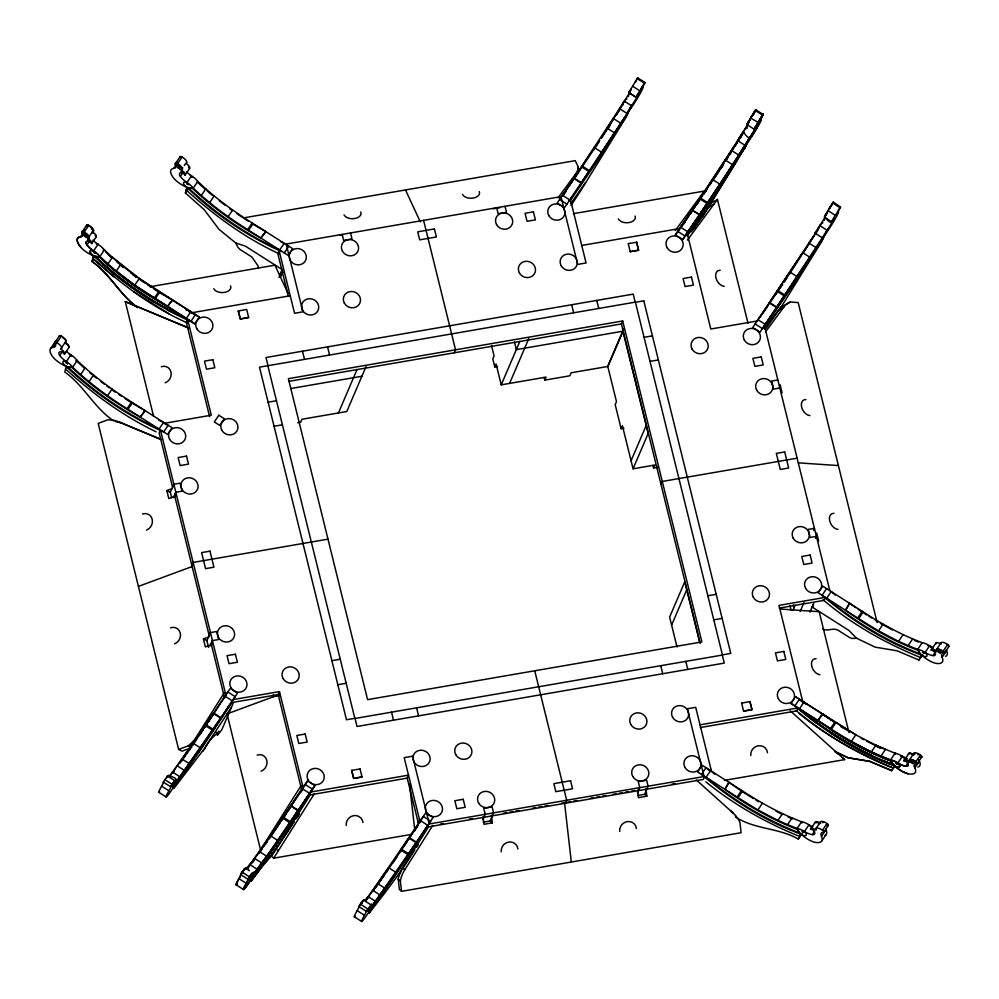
<?xml version="1.0" encoding="UTF-8"?>
<svg xmlns="http://www.w3.org/2000/svg" width="999" height="999" viewBox="0 0 999 999"><rect width="100%" height="100%" fill="white"/><g stroke="black" fill="none" stroke-linecap="round" stroke-linejoin="round"><path stroke-width="1.5" d="M641.033 89.186L642.095 86.751M829.245 209.016L833.278 202.035M251.323 878.845L251.224 878.084M897.314 763.81C894.742 761.375 896.89 765.396 896.965 763.298M897.227 763.998L895.741 762.899M750.599 137.263L747.764 142.17M243.356 217.932L575.287 160.639L578.221 166.983L577.909 169.106A31.019 18.856 0 0 1 575.511 174.126L558.016 197.839M94.992 252.984L93.656 252.085M756.255 127.235C757.954 122.715 753.383 130.644 754.582 128.309M168.556 775.748C176.698 777.959 177.685 778.708 173.476 783.666M244.618 869.617L245.991 867.619L245.754 868.593M253.309 872.277L252.959 872.826M253.496 872.452L251.049 875.511M371.591 904.307L371.291 905.044L365.197 901.173M243.781 870.666L244.743 868.543L243.968 869.255M244.892 868.631L241.521 872.814M252.148 873.226L248.539 877.946M640.521 89.947L641.058 88.449M751.448 117.283L755.893 109.49M173.651 782.229L172.64 784.465M639.86 90.872L632.592 86.201L628.796 92.582L636.126 97.215L644.979 82.53A12.762 0.837 -57.5 0 0 642.819 87.363A19.555 1.274 -57.5 0 1 637.35 98.389A13.462 0.874 -57.5 0 1 629.308 110.514L629.22 110.639A13.998 0.912 -57.5 0 1 626.798 113.312L619.492 108.654A10.952 0.712 -57.5 0 1 624.263 101.099A11.676 0.762 -57.5 0 0 629.345 93.032L629.795 92.245M749.55 120.142L750.599 118.057L758.029 122.328M174.301 781.28L173.164 783.678M250.449 876.173L252.035 873.301M751.947 116.408L752.659 114.76M696.291 779.944L733.166 813.099A31.019 29.271 -48.9 0 1 738.348 819.355L739.909 822.302L741.108 832.716L401.536 891.333L399.375 889.447L398.189 879.033L399.026 875.661A31.019 29.283 -48.7 0 1 402.609 867.881L428.571 826.785M401.536 891.333L400.337 880.918L401.186 877.547A31.019 29.283 -48.7 0 1 404.77 869.767L432.767 825.424M137.537 307.605C119.718 294.817 110.177 274.151 91.983 261.526L93.531 255.594L103.172 264.985M279.358 275.986L282.118 269.543L245.379 246.154L235.752 242.957L219.018 229.37L204.171 209.64L185.427 193.007L186.888 187.2C213.998 213.661 246.016 235.227 280.382 251.161M175.824 782.642L176.86 781.056L175.886 782.604M246.029 867.781L245.791 868.268M741.745 134.328L741.021 135.464M748.338 140.272L749.275 138.911L748.338 139.922M244.792 868.593L244.48 869.517M763.186 114.211L763.224 114.523A12.762 0.824 -57.5 0 0 761.063 119.356A19.555 1.274 -57.5 0 1 755.581 130.382A13.462 0.874 -57.5 0 1 747.552 142.507L747.452 142.632A13.998 0.912 -57.5 0 1 745.029 145.305L737.587 140.559A10.952 0.712 -57.5 0 1 742.357 133.004A11.676 0.762 -57.5 0 0 747.439 124.937M833.316 202.073L840.496 207.018A12.762 0.824 -57.5 0 0 838.336 211.838A19.555 1.274 -57.5 0 1 832.866 222.877A13.462 0.874 -57.5 0 1 824.824 235.002A13.998 0.912 -57.5 0 1 822.314 237.799L760.027 332.192L752.722 327.535L802.672 252.635L809.977 257.28M159.64 791.745A19.555 1.274 -57.5 0 1 161.613 786.138A12.762 0.824 -57.5 0 0 163.274 782.067L167.407 775.998L174.75 780.644L173.801 782.716L176.024 779.782M200.512 747.926L193.194 743.268L171.84 773.326L205.232 725.536L212.537 730.194L179.845 776.747A13.998 0.912 -57.5 0 1 175.237 784.502L175.112 784.702A13.462 0.874 -57.5 0 1 167.57 795.716A19.555 1.274 -57.5 0 1 168.931 790.783A12.762 0.824 -57.5 0 0 170.579 786.712L174.75 780.644M237.2 883.928A19.555 1.274 -57.5 0 1 238.898 878.62A12.762 0.824 -57.5 0 0 240.547 874.55L241.508 873.151M246.865 868.506A10.952 0.712 -57.5 0 1 249.812 864.585L254.47 858.316L261.925 863.061L257.267 869.33A13.998 0.912 -57.5 0 1 252.66 877.085L252.535 877.284A13.462 0.874 -57.5 0 1 244.98 888.298A19.555 1.274 -57.5 0 1 246.353 883.366A12.762 0.837 -57.5 0 0 248.002 879.295L248.614 878.146M355.157 916.233A19.555 1.274 -57.5 0 1 357.13 910.626A12.762 0.837 -57.5 0 0 358.791 906.555L362.962 900.474L362.537 901.597M365.597 900.911L425.749 812.886L433.054 817.544L396.029 872.414L375.362 901.235A13.998 0.912 -57.5 0 1 370.766 908.99L370.629 909.19A13.462 0.874 -57.5 0 1 363.087 920.204A19.555 1.274 -57.5 0 1 364.448 915.271A12.762 0.837 -57.5 0 0 366.096 911.2L371.578 904.257M625.162 100.362L624.263 101.099L631.568 105.757L632.517 104.745L629.308 110.514M253.259 875.186L254.008 873.95M254.245 873.65L251.461 877.984M372.365 905.569L371.366 907.08L372.365 905.531M231.468 707.23L221.778 729.819L217.307 735.364A9.678 0.624 -57.5 0 1 217.657 734.49L218.956 731.168C212.912 738.161 211.089 736.837 204.695 748.888A10.602 0.687 -57.5 0 1 203.434 750.511L202.522 751.26L231.468 707.217L233.079 703.471M763.273 114.236L758.516 121.728M707.404 203.346L745.029 145.305A10.952 0.712 -57.5 0 1 749.799 137.75A11.676 0.762 -57.5 0 0 754.882 129.67L746.865 124.563L747.177 123.839M747.065 124.563L748.775 121.566L747.002 124.663M754.195 129.146L755.744 126.698M754.37 129.221L754.682 128.122M642.07 87.662L644.442 83.217M760.164 119.568L762.537 115.122L755.119 110.402L751.585 116.371M830.281 207.492L830.681 206.593M743.356 132.48L742.494 133.104A10.952 0.712 -57.5 0 0 737.737 140.634A13.998 0.912 -57.5 0 0 737.786 140.659M820.679 224.85L819.954 226.311M756.693 126.311L756.668 125.662M828.758 209.353L829.257 208.279M758.129 122.552L758.266 121.841M482.954 819.717L485.239 814.31L483.753 808.291L492.107 806.842L493.593 812.861L490.159 820.978L483.204 822.177M637.462 793.044L639.747 787.637L638.261 781.618L646.615 780.182L648.101 786.201L644.667 794.305L637.712 795.504M173.476 497.627L175.824 492.257L182.093 491.183L180.107 483.154L173.851 484.24L172.565 487.225L159.166 432.904L160.439 429.907L225.836 694.929L224.55 697.926L211.151 643.593L212.425 640.609L218.694 639.522L216.721 631.505L210.452 632.579L206.93 640.634L208.579 647.327M175.824 492.257L174.538 495.254L209.166 635.576L210.452 632.579M281.069 250.861L279.233 251.174L277.959 254.171L288.224 295.779M280.444 277.297L282.779 271.865L279.021 277.447M191.858 565.409L193.132 562.425L327.984 539.148M338.424 412.962L357.068 369.455M366.021 366.645L346.79 411.513L301.948 419.255L300.662 422.24L297.714 422.752M273.489 694.73L272.64 696.728L279.595 695.529M278.184 694.58L279.47 691.595L233.142 699.587L231.855 702.572L278.184 694.58L301.823 790.409L303.109 787.424L279.47 691.595M454.258 352.809L455.532 349.812L423.588 220.342M497.577 366.483L494.792 366.958L496.078 363.973L501.223 384.852L546.066 377.123L544.792 380.107L569.855 375.786L571.141 372.789L607.629 366.496L623.913 328.496M501.223 384.852L519.867 341.358M509.59 383.416L528.821 338.536M407.23 778.134L408.516 775.149L310.414 792.082L309.141 795.067L407.23 778.134L418.244 822.726L420.067 822.414M700.224 643.406L621.403 323.951L622.677 320.966L288.386 378.658L367.582 699.637L701.872 641.932L622.677 320.966M624.138 328.634L607.842 366.633L616.483 401.66L615.209 404.657L621.141 428.721L623.925 428.246M418.244 822.726L419.518 819.729L404.195 757.642L412.562 756.193L429.283 823.963M420.492 821.415L421.353 819.417L419.518 819.729M621.141 428.721L622.427 425.736L633.054 468.793L654.807 465.034L653.521 468.019L657.704 467.307M631.068 460.764L646.178 425.512M633.054 468.793L648.164 433.529L622.951 331.381M661.001 484.44L662.275 481.456L797.127 458.179M763.573 327.66L764.435 325.662L829.819 590.684M565.384 803.246L566.67 800.249L534.727 670.779M671.615 625.099L686.725 589.847M710.164 771.415L711.026 769.417L695.704 707.329L687.349 708.766L704.07 776.535M813.586 530.332L814.435 528.334L808.166 529.42L810.152 537.45L816.42 536.363L815.559 538.361M792.881 610.414L795.117 605.207M800.149 611.525L804.045 602.434M809.914 612.15L813.723 603.259M171.653 497.639L170.33 492.295L173.851 484.24M210.09 645.978L212.425 640.609M826.66 214.148L826.073 215.359M171.553 786.088L171.89 785.052L171.366 785.451M248.838 878.571L249.176 877.547L247.864 879.207A12.762 0.824 -57.5 0 1 246.204 883.278A19.555 1.274 -57.5 0 0 244.842 888.211A13.462 0.874 -57.5 0 0 252.397 877.197L252.522 876.997A13.998 0.912 -57.5 0 0 257.118 869.255L266.696 856.218M359.765 905.918L360.102 904.882L359.565 905.281M744.505 148.913L747.264 142.882L697.564 218.419M816.358 232.63L817.232 230.719L816.245 232.355M743.156 132.517L742.232 134.266M750.461 137.175L747.552 142.507M756.468 126.411L755.556 128.521M94.893 253.047L93.569 252.06M840.534 206.943L835.351 215.359L828.021 210.639L830.269 206.481M758.241 122.278L762.699 114.673M251.273 878.358L253.459 874.212M753.271 114.373L755.381 110.564M253.346 875.012L253.609 874.3A10.952 0.712 -57.5 0 1 257.267 869.33L249.812 864.585L247.365 868.905M636.313 80.357A12.762 0.837 -57.5 0 1 637.674 77.872L632.592 86.201M362.137 902.06L361.376 903.508M624.899 100.949L624.138 102.36M243.244 871.44L242.745 872.402M630.844 90.322L630.207 91.521M759.153 120.355L758.616 121.853M244.443 869.692L245.954 867.644M250.037 878.109L249.775 879.445A11.676 0.762 -57.5 0 0 253.609 874.3M830.843 206.293L831.618 204.832M742.931 133.354C742.457 128.172 747.589 141.146 750.699 136.738M748.8 122.49L748.438 123.514M614.597 133.766L629.033 110.889L626.261 116.908L582.542 187.775A10.602 0.687 -57.5 0 1 580.706 190.747L571.066 205.444M737.499 159.728L702.572 216.321M703.483 215.01L744.355 148.814L747.127 142.795L739.447 155.132M816.732 247.627L824.55 235.377L821.777 241.396L779.994 308.903M751.173 116.758L750.749 118.082L751.298 116.533M249.912 876.96L250.899 874.625M360.839 904.295L361.838 901.96M760.189 118.656L759.14 121.091M755.956 127.435L754.882 129.67M250.062 877.721L251.673 875.274M754.832 128.209L757.642 123.289M828.071 210.702L824.312 217.07L832.167 222.165A11.676 0.762 -57.5 0 1 827.085 230.245A10.952 0.712 -57.5 0 0 822.314 237.799L815.009 233.142A10.952 0.712 -57.5 0 1 819.767 225.599A11.676 0.762 -57.5 0 0 824.862 217.52L825.087 217.108M636.126 97.215L638.573 93.756L636.65 97.677A11.676 0.762 -57.5 0 1 631.568 105.757M742.806 133.579L742.382 134.353M831.593 221.803L834.09 218.244L832.167 222.165M242.919 872.751L243.319 872.04M747.527 123.764L749.225 120.355M202.485 751.161L173.739 788.623L179.845 776.747L172.54 772.09A10.952 0.712 -57.5 0 0 169.231 776.535M293.931 821.702C281.343 842.806 265.834 861.638 251.024 881.118L257.13 869.23A10.952 0.712 -57.5 0 0 253.459 874.2M279.77 843.568L269.955 857.592L262.125 866.283L251.161 881.205L257.267 869.33M414.785 849.812C401.248 872.164 385.164 892.507 369.255 913.111L375.362 901.235L368.057 896.578A10.952 0.712 -57.5 0 0 365.097 900.511M248.314 867.569A13.998 0.912 -57.5 0 1 247.527 868.905L249.962 864.672A13.998 0.912 -57.5 0 1 249.038 866.333M367.357 897.814L388.711 867.756L396.029 872.414M747.889 122.552L747.177 124.351M779.095 310.502L779.57 309.678M831.855 204.42L832.654 203.047M241.171 873.713L240.697 874.612A12.762 0.837 -57.5 0 1 239.036 878.72A19.555 1.274 -57.5 0 0 237.35 884.015M755.207 128.796L754.745 129.583A11.676 0.762 -57.5 0 1 749.662 137.662A10.952 0.712 -57.5 0 0 744.879 145.217L738.711 155.045M361.763 903.658L362.137 903.034M747.664 124.525L747.577 125.025A11.676 0.762 -57.5 0 1 742.494 133.104M748.176 122.402L750.286 119.256M251.273 875.898L249.638 879.357M824.65 216.508C832.279 227.16 831.318 220.205 835.426 215.334M241.084 873.513L243.968 869.53M622.926 103.372L623.738 102.223L623.114 103.297M741.72 135.14L741.083 136.526M637.075 95.454L639.36 91.908M748.001 122.79L748.701 121.666M757.242 124.338L754.844 128.072L757.454 123.814M825.286 215.285L827.572 211.738M636.775 96.054L639.148 92.432M251.211 875.686L251.998 874.749M824.987 215.884L827.359 212.263M824.724 216.383L826.673 213.636M741.345 135.777L740.946 136.426M748.388 139.823L749.138 138.786L748.126 140.372M818.768 228.359L818.156 229.345M179.857 776.735A10.952 0.712 -57.5 0 0 176.186 781.705L173.651 786.425L175.112 784.702M375.362 901.235A10.952 0.712 -57.5 0 0 371.703 906.205L369.168 910.913L370.629 909.19M622.839 104.52L622.215 105.532A13.462 0.874 -57.5 0 0 622.976 104.52M740.734 136.763L740.309 137.437A13.462 0.874 -57.5 0 0 740.696 136.95M607.155 128.147L614.46 132.792L581.106 183.079L573.801 178.421L619.492 108.654A13.998 0.912 -57.5 0 0 620.978 107.193M620.729 107.867L607.18 128.322M616.383 114.535L619.705 109.253M616.283 114.947L619.992 109.053M628.046 112.525L620.616 123.139L613.299 118.481M627.847 112.6L579.47 186.513M747.764 123.376L748.726 121.928M738.823 139.773L731.393 150.387L738.848 155.132L746.091 144.593M737.811 140.409L692.032 210.414M737.799 141.159L725.361 160.814M732.142 150.487L738.086 140.959M735.264 145.767L736.75 143.406M816.058 232.43L808.815 242.969L816.133 247.627M810.251 241.658L813.561 236.388M810.314 241.795L815.509 233.541M823.563 237.013L776.623 307.555L769.317 302.909L808.965 242.969M232.168 702.16L198.976 752.272L174.675 786.238M630.556 107.742C631.905 105.345 629.407 109.603 630.494 107.605M301.174 785.501L260.539 849.824L227.01 713.91L279.832 694.38M300.749 792.494L302.272 790.084M307.155 798.263L310.202 793.443M310.489 794.542L271.491 856.28L273.651 858.166L412.162 834.265M273.651 858.166L314.285 793.843M627.722 113.749L598.463 159.278L569.905 201.099M748.85 121.428L750.686 118.107M740.671 137.188L740.459 137.525A13.462 0.874 -57.5 0 0 740.846 137.038M745.816 145.654L730.119 170.33M745.953 145.742L703.496 211.001L687.275 234.328M818.705 227.447L818.243 228.234L818.693 227.672M823.238 238.237L793.98 283.766L764.547 326.823M221.978 701.148L227.809 691.982L235.127 696.64L211.288 733.278M613.898 118.494L601.41 137.912M611.051 123.214L601.361 138.224M608.466 127.872L609.977 125.524M620.754 123.139L601.648 152.722M299.25 793.643L305.095 784.477L312.55 789.222L306.705 798.388M249.051 877.434L251.561 873.838M250.749 876.16L252.51 873.401M251.611 875.049L252.248 874.375M306.568 798.288L312.4 789.135M725.274 160.227L731.543 150.387M725.386 161.014L731.393 151.573M726.285 159.927L727.784 157.567M729.282 155.207L731.543 151.661M732.579 164.885L738.848 155.045M739.46 155.045L719.268 186.613M361.688 903.496L362.1 902.846M808.591 244.28L789.247 274.45M802.809 253.596L808.815 244.156M816.882 247.627L796.553 279.096M824.824 235.002L828.034 229.233L827.085 230.245L819.779 225.587L820.666 224.575M224.3 692.694L196.291 737.037A31.019 27.722 -64 0 1 190.859 743.631L188.237 745.866L178.634 749.412L98.189 423.376L107.792 419.83L110.976 419.917A31.019 27.71 -63.8 0 1 118.494 421.728L161.214 439.41M735.888 817.244C755.069 829.557 778.596 827.721 798.288 839.06L801.36 834.29C764.697 820.978 731.068 799.675 701.473 774.387L705.981 767.694L710.514 771.565M812.137 607.005L813.636 604.77L812.112 606.992L848.863 630.394L856.505 638.199L875.224 647.177L896.99 650.761L918.905 660.014L921.977 655.232C885.314 641.932 851.685 620.629 822.09 595.329L826.61 588.636M834.577 751.41L847.951 757.829L869.717 761.413L891.632 770.666L894.792 765.758C857.991 752.921 824.5 731.093 794.904 705.856M826.011 232.093C827.572 229.932 824.662 234.141 826.073 232.23M204.995 726.111L213.636 713.036L220.941 717.694L179.146 777.971M213.749 713.823L224.987 696.191L232.292 700.848M229.258 705.606L198.389 752.297L176.086 783.391M282.267 818.606L290.909 805.531L298.364 810.276L289.722 823.351M291.059 805.619L258.978 852.671M290.447 807.279L299.363 793.543M298.226 810.189L289.585 823.251M297.515 812.237L306.531 798.101M297.652 812.337L306.681 798.189M307.292 798.351L276.248 844.754L251.948 878.72M400.512 850.599L409.153 837.524L416.458 842.182L374.662 902.459M408.541 839.185L417.457 825.449M410.914 835.776L403.559 846.965M412.55 833.241L423.326 816.47L430.644 821.128L415.746 844.23M415.609 829.407L418.082 825.599M425.387 830.256L394.493 876.76L370.192 910.726M599.737 140.484L578.384 172.54M593.731 149.962L598.813 142.145M699.949 198.601L725.249 160.052L732.692 164.798L719.742 184.615M723.688 163.386L710.239 183.991M712.112 181.481L714.622 177.622M715.209 176.648L723.825 163.486M715.359 176.748L718.743 171.528M721.29 167.62L722.989 165.01M720.267 169.593L722.814 165.684M719.13 186.513L732.804 165.559M810.089 258.054L783.353 298.826L762.449 328.609L755.132 323.951M173.764 783.029L175.137 781.343M205.232 725.536L230.232 688.411L237.537 693.056L213.149 729.258L205.844 724.6M213.024 714.697L199.987 734.253M204.783 727.397L207.23 723.701M208.853 721.241L212.924 715.097M281.643 820.579L290.197 807.592M284.653 816.283L286.276 813.823M288.711 810.139L290.347 807.679M748.925 121.441L750.074 119.768M288.811 825.149L297.615 811.85M288.561 825.761L297.752 811.937M298.239 812.299L252.098 878.82M400.549 851.273L402.947 847.651M404.545 845.229L406.943 841.608M399.488 853.109L401.123 850.649M582.167 166.021L589.472 170.667L564.51 207.705L557.205 203.047L594.48 147.627L601.785 152.285M601.186 154.146L571.603 197.665M700.686 198.252L680.544 227.173L687.999 231.918M703.296 194.368L708.503 186.576M699.088 200.936L702.747 195.429M704.307 193.157L706.905 189.261L705.369 191.82M709.34 185.564L711.001 183.092M719.879 184.191L682.604 239.61M707.267 203.259L720.017 184.278L712.574 179.533M705.931 206.244L719.43 186.139M716.558 191.184L687.125 234.241M777.234 292.133L782.454 284.353M784.19 281.755L788.523 275.274M776.036 294.168L778.521 290.472M780.169 288.012L782.642 284.303M784.29 281.843L786.762 278.147M88.399 241.159A8.229 3.034 34 0 0 87.025 244.83A11.676 4.308 34 0 0 93.619 250.886A10.952 4.046 34 0 1 99.912 256.531C116.371 272.452 134.853 286.076 154.246 298.189L194.755 323.926L199.35 317.108L139.261 278.484L112.45 257.218L107.842 264.036L99.825 256.668A13.998 5.17 34 0 1 93.032 255.582L92.845 255.507A13.462 4.97 34 0 1 80.444 246.903A19.555 7.218 34 0 1 80.532 236.8A12.762 4.708 34 0 0 82.03 232.093L86.626 225.262A2.26 0.837 34 0 1 88.711 225.424A6.019 2.223 34 0 1 93.169 229.408A6.019 2.223 34 0 1 92.432 231.718L88.586 237.425M80.532 236.8L83.629 232.218M82.03 232.093A2.26 0.837 34 0 1 84.103 232.243L88.711 225.424M199.263 317.232L158.754 291.496C139.473 279.258 120.717 265.921 104.42 249.837L99.825 256.668A10.952 4.033 34 0 0 93.531 251.024A11.676 4.308 34 0 1 86.938 244.955L89.286 241.483M84.103 232.243A6.019 2.223 34 0 1 88.574 236.239A6.019 2.223 34 0 1 87.837 238.536A5.32 1.961 34 0 1 91.708 243.594L96.179 236.788A2.373 0.874 34 0 0 95.367 235.752M98.139 244.193L93.531 251.024A6.169 2.273 34 0 0 90.035 251.423A6.169 2.273 34 0 0 92.845 255.507M91.983 261.526L93.494 259.303M50.524 348.688L55.032 341.995M66.284 351.173A11.676 4.308 34 0 0 70.854 354.845A10.952 4.033 34 0 1 77.135 360.489C93.669 376.311 112.225 389.86 131.568 402.023L172.078 427.759L167.57 434.453L127.06 408.716C107.717 396.553 89.161 383.004 72.64 367.182A13.998 5.17 34 0 1 65.847 366.109L65.659 366.034A13.462 4.97 34 0 1 53.259 357.43A19.555 7.218 34 0 1 53.347 347.327A12.762 4.708 34 0 0 54.845 342.607L59.353 335.914A2.26 0.837 34 0 1 61.426 336.076A6.019 2.223 34 0 1 65.897 340.06A6.019 2.223 34 0 1 65.16 342.37L60.639 349.063A5.32 1.961 34 0 1 64.523 354.121L69.031 347.427A5.32 1.961 34 0 0 65.16 342.37M186.438 171.628A11.676 4.308 34 0 0 191.483 175.799A10.952 4.033 34 0 1 197.765 181.443C214.298 197.253 232.842 210.801 252.185 222.964L292.707 248.701L288.187 255.394L247.677 229.658C228.334 217.495 209.79 203.958 193.257 188.137A13.998 5.157 34 0 1 186.476 187.05L186.276 186.975A13.462 4.97 34 0 1 173.888 178.371A19.555 7.218 34 0 1 173.976 168.282A12.762 4.708 34 0 0 175.462 163.561L179.97 156.868A2.26 0.837 34 0 1 182.055 157.03A6.019 2.223 34 0 1 186.338 163.199M53.347 347.327L56.356 342.869M173.976 168.282L176.224 164.935M54.845 342.607A2.26 0.837 34 0 1 56.918 342.769L61.426 336.076M175.462 163.561A2.26 0.837 34 0 1 177.547 163.724L182.055 157.03M184.278 165.547L185.777 163.312A5.32 1.961 34 0 1 189.648 168.381L185.052 175.162A5.32 1.961 34 0 0 181.269 170.005L182.767 167.782M116.184 271.204L120.792 264.373M84.291 368.044L76.161 360.552L77.148 360.489L72.64 367.182A10.952 4.033 34 0 0 66.346 361.538A11.676 4.308 34 0 1 59.753 355.482L62.762 351.024M197.365 181.531A13.998 5.17 34 0 0 197.765 181.443L193.257 188.137A10.952 4.046 34 0 0 186.975 182.492A11.676 4.308 34 0 1 180.382 176.436L183.379 171.965M185.427 193.007L187.675 189.648M134.665 285.302L139.261 278.484M80.657 374.563L85.165 367.869M201.286 195.517L205.794 188.811M88.998 381.718L93.506 375.025M209.628 202.672L214.136 195.979M154.246 298.189L158.841 291.371M155.232 298.763L159.828 291.933M167.382 306.556L172.452 299.975L167.382 306.556C142.732 292.682 119.218 276.386 98.926 256.593L94.593 256.88M107.467 395.829L111.988 389.135M228.097 216.783L232.605 210.09M186.251 318.506L190.846 311.688L186.114 309.565M127.06 408.716L131.568 402.023M247.677 229.658L252.185 222.964M128.034 409.278L132.555 402.585M248.664 230.232L253.172 223.539M140.197 417.082L145.18 410.626L140.197 417.082C115.484 403.284 92.183 386.775 71.653 367.245L67.32 367.532L66.259 366.246L64.798 372.053C84.141 385.714 94.218 407.954 113.936 421.041M260.826 238.024L265.809 231.581L260.826 238.024C236.101 224.238 212.812 207.717 192.27 188.199L187.949 188.486M284.278 252.909L288.786 246.216M570.654 203.746L585.451 182.605M699.687 198.764L675.299 234.952L682.754 239.698L707.142 203.496L699.687 198.764L700.262 197.914L707.717 202.66L699.2 214.972M283.266 817.182L307.655 780.993M675.449 235.052L699.824 198.851M314.822 785.551L266.146 857.242M295.667 819.118L299.163 813.935M691.37 231.768L703.558 214.51M286.226 833.441L294.068 821.79M296.691 817.919L299.3 814.035M693.256 229.27L703.696 214.598M416.521 847.239L418.269 844.642M766.171 328.221L780.981 307.093M724.887 789.36L728.97 782.329L724.887 789.36C747.414 805.531 771.615 819.63 797.602 829.47L799.887 833.953M845.516 610.302L849.587 603.271L845.516 610.302C868.031 626.485 892.244 640.584 918.231 650.411L920.504 654.907M741.595 790.371L702.072 765.197L697.564 771.89L737.087 797.065L741.595 790.371L742.544 791.033C761.226 803.046 780.743 813.948 801.598 821.752A10.952 4.033 34 0 1 808.978 824.812A11.676 4.308 34 0 0 812.849 826.822M862.224 611.313L822.689 586.151L818.181 592.844L857.704 618.006L862.224 611.313L863.161 611.975C881.842 624 901.373 634.902 922.214 642.694A10.952 4.033 34 0 1 929.607 645.766A11.676 4.308 34 0 0 933.466 647.764M737.087 797.065L738.036 797.726L742.544 791.033M857.704 618.006L858.653 618.668L863.161 611.975M817.806 720.616L822.402 713.798L835.651 723.089M738.036 797.726L757.891 809.952L762.399 803.258M858.653 618.668L878.521 630.906L883.029 624.213M822.839 714.135L817.894 720.491M830.431 728.658L835.027 721.84L795.504 696.678L790.908 703.496L831.38 729.32C850.199 741.096 869.63 752.147 890.434 760.052A10.952 4.033 34 0 1 897.826 763.111A11.676 4.308 34 0 0 905.668 766.245L908.016 762.774M831.38 729.32L835.976 722.502L855.843 734.727L851.235 741.558L871.29 751.972L890.521 759.914A10.952 4.046 34 0 1 897.914 762.974A11.676 4.308 34 0 0 905.756 766.121A8.229 3.034 34 0 0 907.454 762.637A2.373 0.874 34 0 0 904.02 760.701L908.528 754.008A5.32 1.961 34 0 1 913.798 754.67M757.891 809.952L777.946 820.379L782.454 813.686M878.521 630.906L898.576 641.321L903.084 634.627M777.946 820.379L787.537 824.625L792.045 817.931M898.576 641.321L908.153 645.579L912.661 638.885M797.602 829.47L797.09 828.446L801.598 821.752L802.11 822.776M918.231 650.411L917.706 649.387L922.214 642.694A13.998 5.17 34 0 0 922.389 643.144M798.288 839.06L802.147 833.203M918.905 660.014L922.664 654.432M815.983 828.496L820.491 821.802M936.612 649.45L941.12 642.757M787.537 824.625L797.09 828.446A10.952 4.033 34 0 1 804.47 831.505A11.676 4.308 34 0 0 812.324 834.64L814.572 831.293M908.153 645.579L917.706 649.387A10.952 4.046 34 0 1 925.099 652.459A11.676 4.308 34 0 0 932.941 655.594L935.201 652.247M871.29 751.972L875.898 745.154L885.476 749.412L880.881 756.231M797.09 828.446A13.998 5.17 34 0 0 801.685 834.615L801.847 834.764A13.462 4.97 34 0 0 814.722 842.244A19.555 7.218 34 0 0 821.478 836.4A12.762 4.708 34 0 1 823.8 832.204A2.26 0.837 34 0 0 822.502 830.219L827.01 823.526A6.019 2.223 34 0 0 821.777 821.34A6.019 2.223 34 0 0 820.654 823.388A5.32 1.961 34 0 0 815.022 822.402L815.084 822.527A2.373 0.874 34 0 1 815.996 822.664M944.417 653.159A2.26 0.837 34 0 0 943.131 651.161L947.639 644.467A2.26 0.837 34 0 1 948.925 646.465L944.417 653.159A12.762 4.708 34 0 0 942.094 657.342A19.555 7.218 34 0 1 935.351 663.199A13.462 4.97 34 0 1 922.477 655.719L922.314 655.569A13.998 5.157 34 0 1 917.706 649.4M823.8 832.204L828.308 825.511A2.26 0.837 34 0 0 827.01 823.526M821.478 836.4L825.986 829.694A12.762 4.708 34 0 1 825.636 828.845M942.094 657.342L946.602 650.649A12.762 4.708 34 0 1 946.265 649.8M821.852 840.908L826.36 834.202M818.318 720.828C840.659 737.262 864.997 751.186 890.946 761.063L890.434 760.052L895.029 753.221A10.952 4.033 34 0 1 902.422 756.293A11.676 4.308 34 0 0 906.905 758.541M894.842 765.796L893.243 768.156C859.502 754.507 827.497 736.413 799.2 713.448M891.632 770.666L894.729 766.071M909.34 760.102L913.935 753.283M918.955 759.914A12.762 4.708 34 0 0 919.417 761.176L914.822 767.994A12.762 4.708 34 0 1 917.144 763.81A2.26 0.837 34 0 0 915.846 761.812L920.454 754.994A6.019 2.223 34 0 0 915.334 752.809A6.019 2.223 34 0 0 913.985 754.645M917.144 763.81L921.74 756.98A2.26 0.837 34 0 0 920.454 754.994M244.792 869.63L245.105 869.18M194.043 743.006L188.986 750.336M195.742 740.509L198.289 736.75M192.795 745.104L196.229 740.034M198.813 736.226L203.109 729.894M254.47 858.316L282.505 818.031L289.96 822.776L277.385 841.233M270.08 836.575L282.642 818.119M268.781 839.247L302.26 788.686L309.715 793.431M269.767 838.099L271.466 835.589M271.79 835.064L278.259 825.586M278.671 824.912L280.394 822.377M758.004 122.752L755.731 127.023M275.662 844.792L288.961 825.236M275.799 844.879L288.711 825.861M389.56 867.494L398.901 853.733M386.588 872.127L388.311 869.592M392.607 863.248L396.915 856.917M407.055 857.142L372.327 906.592M174.987 781.555L172.352 786.862A11.676 0.762 -57.5 0 0 176.186 781.717M252.56 873.488L251.224 875.299L252.884 872.689M578.009 173.339L559.615 199.475L566.933 204.121M692.157 209.952L699.612 214.698L691.895 210.327L700.411 198.014M690.259 213.761L698.613 201.586M691.233 212.637L692.906 210.202M696.253 205.332L698.763 201.673M697.702 218.506L706.405 205.594M776.373 293.431L757.966 319.755L765.284 324.4L783.678 298.089M251.76 874.437L252.41 873.838M174.625 781.755L175.674 780.344M179.783 763.448L183.129 758.678M184.803 756.293L187.312 752.722M181.743 760.926L185.14 756.093M186.838 753.683L190.222 748.85M198.813 751.41L176.811 782.105M258.841 852.584L270.617 835.851M258.741 853.558L262.088 848.788M263.761 846.403L267.108 841.633M259.715 852.447L262.412 848.588M265.572 844.105L267.507 841.345M263.786 861.7L276.086 843.905M263.936 861.787L276.236 843.993M362.712 901.523L364.26 899.612L363.773 900.599M376.973 885.551L372.652 891.583M378.646 883.166L381.156 879.595M382.829 877.209L386.188 872.439M375.562 887.824L378.958 883.004M380.656 880.581L384.041 875.748M571.765 182.13L562.449 195.267L569.767 199.912M563.473 195.205L566.083 191.483M690.871 212.912L677.709 231.368L685.164 236.114L698.176 217.557M683.403 223.776L688.648 216.333M683.304 224.625L685.052 222.153M698.039 217.47L687.861 231.818M759.814 317.507L767.682 306.343M167.82 776.685L168.344 776.011M251.948 873.938L252.884 872.914M252.535 877.284L251.273 878.658M400.761 872.602L400.212 873.376A10.602 0.687 -57.5 0 1 398.951 874.999L398.002 875.561M569.268 200.899L572.19 196.566M677.859 231.468L682.542 225.012M685.027 236.026L690.434 228.559M259.528 851.648L249.126 865.821M251.773 863.223L254.42 859.577M252.797 862.1L254.558 859.677M261.151 864.123L266.833 856.305L259.378 851.56M264.373 860.589L254.083 874.6M258.391 869.118L264.523 860.676M675.249 230.519L704.332 191.071L573.426 213.661M687.275 235.964L711.8 202.71L717.444 199.425L748.001 323.251M687.437 240.097L717.444 199.425M764.535 328.883L778.346 310.165A31.019 20.417 59.7 0 1 782.592 306.318L790.334 302.023L798.176 302.56L877.134 622.564M765.571 331.83L783.99 306.868A31.019 20.417 59.7 0 1 788.236 303.022L790.334 302.023M762.911 114.673L763.111 114.361A12.762 0.837 -57.5 0 0 760.913 119.256A19.555 1.274 -57.5 0 1 755.444 130.295A13.462 0.874 -57.5 0 1 747.402 142.42L747.314 142.545A13.998 0.912 -57.5 0 1 744.892 145.217L745.129 145.067M756.168 126.398L756.805 125.749M172.827 772.976L174.488 770.741M249.263 865.908L253.983 859.552M256.431 870.466L277.934 840.509L270.479 835.763M253.371 875.886L259.216 867.969M253.509 875.973L258.541 869.217M366.683 899.699L368.344 897.464M371.603 907.879L393.906 876.785L427.809 825.336L420.504 820.679M755.656 109.94L755.806 109.715A12.762 0.837 -57.5 0 0 754.882 111.351M252.048 877.971L250.986 878.92M749.662 137.662L750.736 136.738M630.844 89.448L628.771 92.657L636.65 97.677M371.253 905.069L367.869 911.35A11.676 0.762 -57.5 0 0 371.703 906.205M168.769 775.174L166.671 777.796L167.457 776.011M737.961 140.509L738.773 139.935M815.234 232.992L815.009 233.142A13.998 0.912 -57.5 0 0 815.758 232.555M778.346 310.165L783.99 306.868M708.266 207.492L713.91 204.208M856.505 638.199L852.384 638.498A10.602 3.909 34 0 1 849.587 637.574L839.472 631.156A4.258 1.573 34 0 0 837.686 630.044C832.392 627.434 827.334 631.98 822.577 628.783M175.774 496.028L168.806 498.601L166.833 490.571L172.402 488.511M138.411 586.388L191.646 566.72M212.387 644.38L205.407 646.952L203.434 638.923L209.003 636.863M190.359 748.089L182.13 751.123L178.634 749.412M935.638 643.493L935.713 643.481A2.373 0.874 34 0 1 936.5 643.568M932.941 655.594A8.229 3.034 34 0 0 934.639 652.122A2.373 0.874 34 0 0 931.205 650.174L935.651 643.356A5.32 1.961 34 0 1 940.696 643.968M815.022 822.552L810.514 829.245A5.32 1.961 34 0 1 816.133 830.082A6.019 2.223 34 0 1 817.269 828.034A6.019 2.223 34 0 1 822.502 830.219M810.576 829.232L810.576 829.232A2.373 0.874 34 0 1 814.01 831.168A8.229 3.034 34 0 1 812.324 834.64M191.308 176.848L192.432 177.298M285.577 244.168L561.6 196.528M340.072 235.24L342.857 234.765M493.194 208.816L500.149 207.617M568.906 201.174L570.741 200.861L586.063 262.962L577.709 264.398L560.988 196.628M150.112 286.725L274.925 265.185L288.037 293.419M192.145 312.699L290.234 295.766M581.743 245.454L679.844 228.521M238.299 311.001L246.691 309.44L248.639 317.582L240.284 319.031L238.299 311.001L240.309 318.906L248.664 317.457M630.182 251.611L638.548 250.175L636.65 242.245L628.209 243.594L630.269 251.723L638.623 250.274L636.563 242.145M288.636 381.393L621.403 323.951M290.734 388.536L361.9 376.261M622.739 331.243L516.346 349.6L514.473 342.058M268.119 402.197L276.486 400.749M644.068 337.312L652.422 335.864M164.947 423.214L211.276 415.222L187.625 319.393L186.351 322.377L209.628 416.708M757.117 321.016L710.801 329.008L687.15 233.179M274.063 426.273L282.417 424.825M650.012 361.388L658.366 359.94M777.834 379.995L771.565 381.069L773.538 389.098L779.807 388.012M331.893 660.664L340.247 659.215M707.841 595.766L716.196 594.33M779.195 608.104L824.025 600.374L825.311 597.377L778.983 605.382L802.634 701.211M337.837 684.727L346.191 683.291M713.786 619.842L722.14 618.406M360.077 768.98L351.636 770.329L353.609 778.346L361.975 776.91M741.595 703.134L749.974 701.573L751.96 709.59L743.606 711.038M700.024 724.837L798.114 707.904L796.84 710.888L700.274 727.559M709.19 769.742L711.026 769.417M440.397 824.113L443.444 823.588M469.368 819.105L472.427 818.581M503.633 813.198L506.68 812.674M509.727 812.15L512.762 811.625M515.809 811.088L518.856 810.564M532.554 808.203L535.601 807.679M538.648 807.155L541.695 806.63M544.742 806.106L547.789 805.581M561.488 803.208L564.535 802.684L571.316 862.025M567.569 802.16L570.616 801.635M573.663 801.111L576.71 800.586M590.409 798.213L593.456 797.689M596.503 797.165L599.55 796.64M602.584 796.116L605.631 795.591M613.249 794.28L616.296 793.755M619.343 793.231L622.377 792.694M625.424 792.17L628.471 791.645M631.518 791.121L634.565 790.596M671.89 784.153L674.937 783.628M724.362 780.381L844.617 759.627L790.197 710.764M491.458 815.296L492.32 822.864L483.966 824.3L483.091 816.745M645.966 788.636L646.828 796.191L638.473 797.639L637.612 790.072M99.825 256.668L94.505 257.018L93.444 255.732M185.027 175.075L185.027 175.075A2.373 0.874 34 0 0 181.756 172.752A8.229 3.034 34 0 0 180.382 176.436M86.988 226.298A12.762 4.708 34 0 0 86.538 225.399A2.26 0.837 34 0 1 88.624 225.549A6.019 2.223 34 0 1 93.082 229.545A6.019 2.223 34 0 1 92.345 231.843A5.32 1.961 34 0 1 96.216 236.9L96.304 236.775M192.27 188.199L193.257 188.137M103.434 249.9L104.42 249.837A13.998 5.17 34 0 1 103.584 249.987M103.347 250.037L104.333 249.975A10.952 4.033 34 0 0 98.039 244.33A11.676 4.308 34 0 1 93.007 240.16M98.926 256.593L99.912 256.531A13.998 5.157 34 0 1 93.119 255.444L92.932 255.382A6.169 2.273 34 0 1 90.122 251.298A6.169 2.273 34 0 1 93.619 250.886M71.653 367.245L72.64 367.182M798.313 462.849L838.411 465.571M780.694 609.078L819.168 611.7L848.975 732.517M927.596 645.554L928.371 645.854M900.574 756.255L901.385 756.743M914.435 640.409L918.581 642.07M920.029 653.833C886.076 640.771 854.557 621.565 826.685 598.264L831.193 591.57L835.326 595.092M895.554 754.245L895.029 753.221L875.798 745.279M893.231 765.559L891.046 760.938C869.892 753.034 850.087 741.982 831.143 729.782M806.081 703.845L804.008 702.085L799.412 708.915C827.297 732.205 858.79 751.51 892.844 764.347L893.318 765.434C870.866 757.042 849.824 745.316 829.707 732.367M882.504 760.401L892.756 764.485M891.72 770.529L869.804 761.288L848.039 757.704L834.664 751.285M799.4 832.879C765.459 819.829 733.94 800.611 706.068 777.309L710.576 770.616L714.71 774.138M153.596 416.396L125.287 301.623L188.062 327.61M188.699 328.134L125.287 301.623M160.439 439.348L118.494 421.728M279.408 253.908C244.98 238.074 214.173 215.334 186.189 189.96M187.387 322.864C152.185 307.455 121.229 283.978 92.845 258.354M920.516 657.504C885.439 643.206 851.947 624.412 823.064 599.762M893.331 768.031C858.253 753.733 824.762 734.939 795.878 710.289M799.899 836.55C766.146 822.901 734.153 804.819 705.856 781.855M880.281 747.901L866.62 741.121M876.011 746.178L880.194 748.039M788.236 817.057L792.419 818.905M280.644 241.696L284.203 243.294L279.683 249.987C246.341 234.615 215.672 213.486 188.948 188.349M186.026 309.702L190.759 311.813M188.936 311.7L195.442 314.61L190.846 321.441L167.432 310.027M186.338 318.381C152.835 303.359 122.29 281.93 95.504 256.88M187.025 319.555C156.581 305.669 128.234 287.113 103.259 264.847M158.841 420.217L163.574 422.34L159.066 429.033C125.724 413.661 95.042 392.545 68.319 367.395M164.261 423.514L168.169 425.262L163.661 431.955C128.147 416.283 95.579 394.081 67.32 367.532M132.405 304.57L135.901 306.281M166.833 490.571L170.33 492.295M203.434 638.923L206.93 640.634M188.237 745.866L191.733 747.577M167.944 306.668L134.278 285.664L107.068 264.086M181.606 316.258C150.2 300.849 121.029 280.794 95.604 256.743M156.119 431.83C122.852 415.809 92.82 393.806 65.559 369.006M892.444 629.894L880.456 623.413M875.898 745.154L855.756 734.864L835.027 721.84M861.2 738.311L863.91 739.71M872.252 755.669C846.303 742.931 821.565 727.522 799.5 708.778M775.886 811.063L782.654 814.572M251.973 223.639L265.334 231.331M159.965 292.807L171.99 299.737M169.093 313.848L133.766 291.77M71.503 356.131L70.592 356.144M131.356 402.684L144.705 410.389M864.098 613.349L866.608 614.897M869.13 616.445L871.64 617.994M875.424 620.317L877.934 621.865M840.683 726.198L849.487 731.618M840.596 726.323L844.367 728.646M742.207 791.62L753.533 798.601M756.056 800.149L758.566 801.697M763.224 114.523L755.918 109.865A12.762 0.824 -57.5 0 0 755.032 111.438M637.674 77.872L644.979 82.53M637.025 78.496L644.343 83.154M832.542 202.984L839.859 207.642M789.997 272.115L797.302 276.773M777.684 290.497L784.989 295.155M581.593 166.858L588.898 171.503M777.11 291.346L784.415 295.991M574.063 178.047L581.368 182.705M769.58 302.535L776.885 307.192M795.416 696.803L834.939 721.965M194.842 323.801L134.753 285.177L116.271 271.066M790.996 703.371L831.468 729.195M213.336 713.498L220.642 718.156M408.853 837.986L416.158 842.644M401.361 849.088L408.666 853.745M215.684 732.03L218.119 733.578M400.749 850.024L408.054 854.669M290.609 805.993L298.064 810.738M182.105 759.065L189.41 763.723M377.622 883.553L384.927 888.211M177.198 765.821L184.503 770.479M372.714 890.309L380.02 894.967M164.698 779.607L172.015 784.252M360.214 904.083L367.532 908.74M163.274 782.067L170.579 786.712M358.791 906.555L366.096 911.2M161.613 786.138L168.931 790.783M357.13 910.626L364.448 915.271M158.804 792.294L166.121 796.952M354.32 916.782L361.638 921.44M246.965 869.167L249.413 870.728M241.983 872.09L249.438 876.835M240.547 874.55L248.002 879.295M238.898 878.62L246.353 883.366M236.089 884.789L243.531 889.535M237.088 213.848L242.058 217.108M244.53 218.744L248.252 221.191M140.022 279.795L144.98 283.054M147.465 284.69L151.186 287.138M153.671 288.773L157.392 291.221M153.197 301.636L132.193 287.824L112.425 272.715M111.501 389.622L115.222 392.083M118.943 394.53L121.428 396.153M125.15 398.601L130.107 401.873M850.024 603.608L855.843 607.679M858.178 609.315L861.675 611.75M830.893 719.967L822.314 713.923M729.395 782.667L741.046 790.808M219.268 200.749L225.112 205.22M229.795 208.791L232.13 210.577M123.576 267.357L116.883 261.95M130.594 272.727L136.438 277.185M121.154 265.709L123.489 267.495M132.842 274.638L136.351 277.322M93.956 376.223L96.304 378.022M100.974 381.593L104.483 384.265M106.831 386.051L109.166 387.837M815.871 722.889L794.817 705.981L799.412 699.163L803.958 703.034M137.625 307.48C119.805 294.693 110.265 274.026 92.07 261.401M803.92 702.222L805.981 703.983M799.325 699.288L803.87 703.171M207.043 190.821L212.35 195.379M113.911 276.81L92.757 258.479M89.61 372.602L91.733 374.425M836.4 752.297L838.561 754.183M842.457 757.729L844.617 759.627M733.166 813.099L731.006 811.2A31.019 29.271 -48.9 0 1 733.291 813.523M644.667 794.305L646.828 796.191M490.159 820.978L492.32 822.864M402.609 867.881L404.77 869.767M398.189 879.033L400.337 880.918M276.099 849L278.246 850.886M197.802 182.442L204.92 188.998M105.469 251.773L111.576 257.392M108.429 254.72L111.488 257.517M903.933 760.826L903.87 760.701A5.32 1.961 34 0 1 909.577 761.55A6.019 2.223 34 0 1 910.701 759.502A6.019 2.223 34 0 1 915.933 761.688A2.26 0.837 34 0 1 917.232 763.673A12.762 4.708 34 0 0 914.909 767.869A19.555 7.218 34 0 1 908.153 773.726A13.462 4.97 34 0 1 895.279 766.233L895.129 766.083A13.998 5.157 34 0 1 890.521 759.914L891.046 760.938M908.066 773.85A13.462 4.97 34 0 1 895.191 766.37L895.029 766.221A13.998 5.17 34 0 1 890.434 760.052M931.205 650.174L931.143 650.049A5.32 1.961 34 0 1 936.762 651.036A6.019 2.223 34 0 1 937.886 648.975A6.019 2.223 34 0 1 943.131 651.161M903.958 760.576L904.02 760.701A5.32 1.961 34 0 1 909.49 761.688A6.019 2.223 34 0 1 910.613 759.627A6.019 2.223 34 0 1 915.846 761.812M405.494 189.935L420.317 221.865M258.291 268.544L258.279 266.283L251.998 257.143A4.258 1.573 34 0 0 250.237 255.981L240.122 249.525A10.602 3.909 34 0 1 237.899 247.265L235.752 242.957M189.535 168.381L189.56 168.469A2.373 0.874 34 0 0 189.335 168.032M68.931 347.515L68.906 347.44A2.373 0.874 34 0 0 68.394 346.69M64.398 354.133L64.423 354.208A2.373 0.874 34 0 0 61.126 351.81A8.229 3.034 34 0 0 59.753 355.482M816.695 533.079L818.681 541.108M793.243 604.894L793.98 607.867M789.959 605.556L791.058 610.002M749.949 701.698L751.935 709.715L743.568 711.163L741.62 703.009M699.625 642.132L684.752 581.818L669.63 617.07L677.022 646.99M652.859 465.347L653.521 468.019M596.74 300.412L598.726 308.441M685.801 661.375L687.787 669.392M571.665 304.745L573.651 312.762M660.726 665.696L662.712 673.726M505.019 206.293L506.505 212.312L498.151 213.749L496.665 207.73M544.13 377.435L544.792 380.107M491.52 345.504L494.093 355.944L492.819 358.941L494.792 366.958M350.512 232.954L351.998 238.973L343.644 240.422L342.158 234.403M327.547 346.878L329.533 354.895M416.608 707.829L418.593 715.858M286.189 244.056L302.909 311.825L294.555 313.274L279.233 251.174M302.472 351.198L304.458 359.228M391.533 712.162L393.519 720.179M267.969 365.522L265.996 357.505L633.229 294.118L635.202 302.148L259.478 367.17L346.478 719.755L354.832 718.318L267.832 365.721M359.99 768.88L362.05 777.01L353.696 778.446L351.71 770.429M780.094 384.727L782.08 392.757M409.54 784.178L414.872 830.756M704.332 191.071L704.332 193.831M578.221 166.983L578.234 172.49M575.511 174.126L575.511 176.885M116.034 421.803A31.019 27.71 -63.8 0 1 117.57 422.077M119.068 422.44A31.019 27.71 -63.8 0 1 120.542 422.902M142.52 514.048A8.679 7.755 -63.9 0 1 152.185 519.23A8.679 7.755 -63.9 0 1 146.478 530.094M161.289 366.745A8.679 7.755 -63.9 0 1 170.954 371.928A8.679 7.755 -63.9 0 1 165.247 382.792M170.579 627.822A8.679 7.755 -63.9 0 1 180.257 633.004A8.679 7.755 -63.9 0 1 174.55 643.868M257.118 755.144A8.679 7.755 -63.9 0 1 266.795 760.326A8.679 7.755 -63.9 0 1 261.076 771.203M817.419 230.482A13.998 0.912 -57.5 0 1 815.983 232.317M831.143 206.256A12.762 0.824 -57.5 0 1 831.618 205.245M832.055 204.408A12.762 0.824 -57.5 0 1 833.191 202.36M824.687 219.63A13.462 0.874 -57.5 0 1 824.237 220.342M822.876 222.515A13.462 0.874 -57.5 0 1 822.414 223.227M818.493 229.008A13.462 0.874 -57.5 0 1 818.119 229.533M829.744 208.279A11.713 0.762 -57.5 0 1 831.318 204.982M922.477 655.719A6.169 2.273 34 0 0 926.822 656.193A6.169 2.273 34 0 0 925.099 652.459L929.607 645.766A6.169 2.273 34 0 1 931.293 647.951M939.41 652.784A11.713 4.321 34 0 1 941.27 650.624M938.61 652.26A9.49 3.496 34 0 1 939.684 649.912M932.092 649.987A4.071 1.498 34 0 1 935.876 652.085M937.774 651.71A8.329 3.072 34 0 1 938.111 649.45M932.479 649.725A4.433 1.636 34 0 1 936.063 651.46M940.296 653.396A9.54 3.521 34 0 1 943.468 652.197M948.488 646.478A12.762 4.708 34 0 1 948.925 646.465M946.602 650.649A19.555 7.218 34 0 1 945.541 656.405M941.083 643.918A6.019 2.223 34 0 1 947.639 644.467M739.809 138.436A13.998 0.912 -57.5 0 1 738.948 139.535M738.698 139.823A13.998 0.912 -57.5 0 1 738.124 140.434M753.621 114.423A12.762 0.824 -57.5 0 1 753.758 114.023M753.995 113.461A12.762 0.824 -57.5 0 1 754.782 111.913M752.459 115.784A11.713 0.762 -57.5 0 1 752.734 115.035M753.009 114.46A11.713 0.762 -57.5 0 1 754.045 112.5M746.965 127.847A13.462 0.874 -57.5 0 1 746.515 128.571M743.756 132.83A13.462 0.874 -57.5 0 1 743.306 133.504M741.608 135.964A13.462 0.874 -57.5 0 1 741.221 136.513M895.191 753.671A13.998 5.17 34 0 1 895.029 753.221M897.914 762.986A6.169 2.273 34 0 1 899.637 766.708A6.169 2.273 34 0 1 895.279 766.233M912.224 763.298A11.713 4.321 34 0 1 914.085 761.151M911.425 762.786A9.49 3.496 34 0 1 912.499 760.439M904.907 760.514A4.071 1.498 34 0 1 908.69 762.599M910.576 762.237A8.329 3.072 34 0 1 910.926 759.977M905.281 760.239A4.433 1.636 34 0 1 908.878 761.975M913.111 763.923A9.54 3.521 34 0 1 916.283 762.712M903.708 757.779A6.169 2.273 34 0 0 902.422 756.293L897.826 763.111A6.169 2.273 34 0 1 899.55 766.845A6.169 2.273 34 0 1 895.191 766.37M920.504 757.13A12.762 4.708 34 0 1 921.74 756.98M919.417 761.176A19.555 7.218 34 0 1 917.831 767.12M479.27 191.558A8.679 5.282 -0.1 0 1 473.264 198.077A8.679 5.282 -0.1 0 1 462.549 194.443M635.077 216.046A8.679 5.282 -0.1 0 1 629.07 222.565A8.679 5.282 -0.1 0 1 618.356 218.931M360.764 212.013A8.679 5.282 -0.1 0 1 354.77 218.531A8.679 5.282 -0.1 0 1 344.056 214.897M230.544 285.864A8.679 5.282 -0.1 0 1 224.538 292.395A8.679 5.282 -0.1 0 1 213.823 288.748M177.547 163.724A6.019 2.223 34 0 1 182.005 167.707A6.019 2.223 34 0 1 181.269 170.005M186.276 186.975A6.169 2.273 34 0 1 183.479 182.892A6.169 2.273 34 0 1 186.975 182.492L191.483 175.799A6.169 2.273 34 0 0 190.272 175.449M178.971 165.26A11.713 4.321 34 0 1 178.571 168.356M180.357 166.446A9.49 3.496 34 0 1 179.383 168.868M181.069 171.491A4.071 1.498 34 0 1 184.64 174.088M181.568 167.757A8.329 3.072 34 0 1 180.245 169.393M181.381 170.954A4.433 1.636 34 0 1 184.603 173.551M176.661 163.961A9.54 3.521 34 0 1 177.647 167.82M179.97 156.868A12.762 4.708 34 0 1 180.22 157.318M188.374 167.058A2.373 0.874 34 0 1 188.724 167.345M175.112 165.347A19.555 7.218 34 0 1 177.298 161.838M626.785 113.324A10.952 0.712 -57.5 0 1 631.568 105.744M621.915 105.981A13.998 0.912 -57.5 0 1 621.578 106.418M641.533 88.449A11.713 0.762 -57.5 0 1 643.106 85.152M635.376 82.43A12.762 0.837 -57.5 0 1 635.913 81.131M630.032 93.731A13.462 0.874 -57.5 0 1 629.607 94.43M628.733 95.854A13.462 0.874 -57.5 0 1 628.271 96.578M626.897 98.739A13.462 0.874 -57.5 0 1 626.435 99.45M625.074 101.498A13.462 0.874 -57.5 0 1 624.625 102.16M80.544 246.778A19.555 7.218 34 0 1 80.619 236.676A12.762 4.708 34 0 0 82.118 231.955A2.26 0.837 34 0 1 84.203 232.118A6.019 2.223 34 0 1 88.661 236.101A6.019 2.223 34 0 1 87.924 238.411M85.614 233.666A11.713 4.321 34 0 1 85.227 236.751M87 234.84A9.49 3.496 34 0 1 86.039 237.263M87.725 239.885A4.071 1.498 34 0 1 91.296 242.482M88.212 236.151A8.329 3.072 34 0 1 86.888 237.787M88.037 239.348A4.433 1.636 34 0 1 91.259 241.945M83.304 232.355A9.54 3.521 34 0 1 84.303 236.214M91.583 243.606A2.373 0.874 34 0 0 88.312 241.283A8.229 3.034 34 0 0 86.938 244.955M96.304 243.893A6.169 2.273 34 0 1 98.052 244.33M86.626 225.262A12.762 4.708 34 0 1 87.075 226.161M81.731 233.179A19.555 7.218 34 0 1 83.441 230.444M83.941 230.232A19.555 7.218 34 0 1 84.515 230.082M739.672 138.324A13.998 0.912 -57.5 0 1 737.986 140.335M737.724 140.534A13.998 0.912 -57.5 0 1 737.587 140.559M759.627 120.355A11.713 0.762 -57.5 0 1 761.213 117.058M753.483 114.323A12.762 0.837 -57.5 0 1 753.721 113.674M753.858 113.374A12.762 0.837 -57.5 0 1 754.632 111.826M746.827 127.76A13.462 0.874 -57.5 0 1 746.365 128.484M743.618 132.742A13.462 0.874 -57.5 0 1 743.169 133.404M741.87 135.29A13.462 0.874 -57.5 0 1 741.071 136.426M501.211 851.86A8.679 8.192 -48.8 0 1 508.616 842.07A8.679 8.192 -48.8 0 1 517.932 848.975M346.241 825.424A8.679 8.192 -48.8 0 1 353.646 815.634A8.679 8.192 -48.8 0 1 362.962 822.539M735.301 816.096A31.019 29.271 -48.9 0 1 736.188 817.469M619.717 831.405A8.679 8.192 -48.8 0 1 627.11 821.615A8.679 8.192 -48.8 0 1 636.425 828.521M750.773 755.606A8.679 8.192 -48.8 0 1 758.179 745.803A8.679 8.192 -48.8 0 1 767.494 752.722M172.54 772.09A13.998 0.912 -57.5 0 1 171.603 773.763M171.254 774.375A13.998 0.912 -57.5 0 1 170.504 775.661M172.802 783.253A11.713 0.762 -57.5 0 1 172.14 785.214M77.148 360.489A13.998 5.17 34 0 1 76.311 360.639M54.495 343.319A19.555 7.218 34 0 1 56.668 340.884M59.353 335.914A12.762 4.708 34 0 1 59.59 336.376M65.447 340.11A8.329 3.072 34 0 1 65.422 340.771M65.509 343.444A4.433 1.636 34 0 1 66.658 344.18M67.495 344.855A4.433 1.636 34 0 1 67.87 345.204M62.85 337.625A11.713 4.321 34 0 1 62.999 337.999M64.236 338.798A9.49 3.496 34 0 1 64.323 339.098M69.381 354.445A6.169 2.273 34 0 1 70.854 354.845L66.346 361.538A6.169 2.273 34 0 0 62.85 361.95A6.169 2.273 34 0 0 65.659 366.034M56.918 342.769A6.019 2.223 34 0 1 61.389 346.753A6.019 2.223 34 0 1 60.639 349.063M249.812 864.585A13.998 0.912 -57.5 0 1 248.526 866.87M248.164 867.494A13.998 0.912 -57.5 0 1 247.377 868.818M250.087 875.748A11.713 0.762 -57.5 0 1 249.413 877.696M104.333 249.975A13.998 5.17 34 0 1 103.496 250.112M81.643 233.316A19.555 7.218 34 0 1 83.354 230.569M95.417 235.589A4.071 1.498 34 0 1 95.717 235.926M92.457 232.792A4.433 1.636 34 0 1 93.169 233.204M95.392 235.04A4.433 1.636 34 0 1 95.679 235.389M92.632 229.595A8.329 3.072 34 0 1 92.607 230.257M91.433 228.284A9.49 3.496 34 0 1 91.596 229.383M837.961 529.37A8.679 5.719 59.8 0 1 829.694 520.916A8.679 5.719 59.8 0 1 834.003 513.324M820.029 674.725A8.679 5.719 59.8 0 1 811.762 666.271A8.679 5.719 59.8 0 1 816.071 658.678M809.889 415.596A8.679 5.719 59.8 0 1 801.623 407.142A8.679 5.719 59.8 0 1 805.931 399.55M724.2 286.326A8.679 5.719 59.8 0 1 715.921 277.872A8.679 5.719 59.8 0 1 720.242 270.267M801.972 822.664A13.998 5.17 34 0 1 801.598 821.752M825.986 829.694A19.555 7.218 34 0 1 824.912 835.464M826.722 825.773A12.762 4.708 34 0 1 827.072 825.661M827.859 825.524A12.762 4.708 34 0 1 828.308 825.511M815.971 822.339A4.071 1.498 34 0 1 816.995 822.676M816.358 822.077A4.433 1.636 34 0 1 818.094 822.689M818.568 822.926A4.433 1.636 34 0 1 819.729 823.651M826.573 824.462A9.54 3.521 34 0 1 827.359 824.55M822.726 822.726A9.49 3.496 34 0 1 823.576 822.264M810.551 826.772A6.169 2.273 34 0 0 808.978 824.812L804.47 831.505A6.169 2.273 34 0 1 806.205 835.239A6.169 2.273 34 0 1 801.847 834.764M368.069 896.565A13.998 0.912 -57.5 0 1 366.408 899.475M366.021 900.136A13.998 0.912 -57.5 0 1 365.622 900.798M361.014 903.096A11.713 0.762 -57.5 0 1 360.514 904.694M895.104 753.795A13.998 5.17 34 0 1 894.942 753.346M919.33 761.3A12.762 4.708 34 0 1 918.805 759.665M920.416 757.254A12.762 4.708 34 0 1 921.652 757.117M917.856 754.745A11.713 4.321 34 0 1 918.506 754.582M909.702 753.683A4.433 1.636 34 0 1 910.101 753.77M911.675 754.407A4.433 1.636 34 0 1 912.387 754.794M914.922 753.82A8.329 3.072 34 0 1 915.346 753.408M903.446 757.667A6.169 2.273 34 0 0 902.334 756.418A11.676 4.308 34 0 0 906.817 758.666M908.378 754.008A5.32 1.961 34 0 1 913.71 754.807M907.367 762.774A8.229 3.034 34 0 1 905.668 766.245M247.003 868.606A10.952 0.712 -57.5 0 1 249.95 864.684M242.919 871.19A11.713 0.762 -57.5 0 1 242.57 872.477M802.247 831.418L803.858 832.442L802.247 831.418M924.5 653.296L922.889 652.322L924.5 653.296M66.071 362.687L67.682 363.723L66.071 362.687M188.336 184.578L186.726 183.604L188.336 184.578M428.658 824.075L427.372 827.06L703.408 779.42L704.682 776.435L428.658 824.075M817.731 230.02L817.519 230.344A13.462 0.874 -57.5 0 0 817.769 230.02M218.831 415.247L214.323 421.94L219.805 425.437L224.313 418.743L218.831 415.247M307.505 780.893L283.117 817.095L290.572 821.84L314.96 785.639L307.505 780.893M434.415 228.933L417.707 231.818L419.68 239.847L436.401 236.963L434.415 228.933M533.416 211.85L525.062 213.287L527.047 221.316L535.402 219.867L533.416 211.85M212.824 359.702L204.47 361.151L206.443 369.168L214.81 367.732L212.824 359.702M691.458 277.098L683.091 278.534L685.077 286.563L693.431 285.115L691.458 277.098M643.781 300.836L635.426 302.285L722.427 654.869L730.781 653.433L643.781 300.836M186.513 456.093L178.147 457.542L180.132 465.559L188.486 464.123L186.513 456.093M761.238 356.905L752.884 358.341L754.869 366.371L763.224 364.922L761.238 356.905M209.965 551.148L201.598 552.597L205.557 568.643L213.923 567.195L209.965 551.148M784.702 451.96L776.335 453.396L780.294 469.443L788.661 468.007L784.702 451.96M235.389 654.233L227.035 655.669L229.021 663.698L237.375 662.25L235.389 654.233M810.127 555.032L801.772 556.48L803.758 564.497L812.112 563.061L810.127 555.032M722.289 655.069L355.057 718.456L357.03 726.485L724.263 663.099L722.289 655.069M305.182 734.04L296.828 735.476L298.813 743.506L307.168 742.057L305.182 734.04M783.815 651.423L775.449 652.871L777.434 660.888L785.788 659.452L783.815 651.423M463.211 799.287L454.857 800.723L456.843 808.753L465.197 807.304L463.211 799.287M570.579 780.756L553.858 783.641L555.844 791.67L572.552 788.785L570.579 780.756M455.756 754.632A8.679 8.054 23.2 0 0 470.629 755.818A8.679 8.054 23.2 0 0 463.573 743.044A8.679 8.054 23.2 0 0 455.756 754.632M308.117 779.994A8.679 8.054 23.2 0 0 322.977 781.181A8.679 8.054 23.2 0 0 315.921 768.406A8.679 8.054 23.2 0 0 308.117 779.994M413.973 761.85A8.679 8.054 23.2 0 0 428.846 763.024A8.679 8.054 23.2 0 0 421.79 750.249A8.679 8.054 23.2 0 0 413.973 761.85M426.348 812A8.679 8.054 23.2 0 0 441.221 813.186A8.679 8.054 23.2 0 0 434.165 800.399A8.679 8.054 23.2 0 0 426.348 812M478.583 802.984A8.679 8.054 23.2 0 0 493.456 804.17A8.679 8.054 23.2 0 0 486.388 791.383A8.679 8.054 23.2 0 0 478.583 802.984M283.067 678.496A8.679 8.054 23.2 0 0 297.939 679.682A8.679 8.054 23.2 0 0 290.871 666.895A8.679 8.054 23.2 0 0 283.067 678.496M218.456 637.362A8.679 8.054 23.2 0 0 233.329 638.548A8.679 8.054 23.2 0 0 226.273 625.761A8.679 8.054 23.2 0 0 218.456 637.362M230.831 687.512A8.679 8.054 23.2 0 0 245.704 688.698A8.679 8.054 23.2 0 0 238.649 675.911A8.679 8.054 23.2 0 0 230.831 687.512M630.781 724.425A8.679 8.054 23.2 0 0 645.654 725.611A8.679 8.054 23.2 0 0 638.598 712.836A8.679 8.054 23.2 0 0 630.781 724.425M778.383 698.838A8.679 8.054 23.2 0 0 793.243 700.024A8.679 8.054 23.2 0 0 786.188 687.237A8.679 8.054 23.2 0 0 778.383 698.838M672.564 717.207A8.679 8.054 23.2 0 0 687.437 718.393A8.679 8.054 23.2 0 0 680.381 705.619A8.679 8.054 23.2 0 0 672.564 717.207M684.939 767.369A8.679 8.054 23.2 0 0 699.812 768.543A8.679 8.054 23.2 0 0 692.757 755.768A8.679 8.054 23.2 0 0 684.939 767.369M632.704 776.385A8.679 8.054 23.2 0 0 647.577 777.559A8.679 8.054 23.2 0 0 640.521 764.784A8.679 8.054 23.2 0 0 632.704 776.385M753.333 597.327A8.679 8.054 23.2 0 0 768.206 598.513A8.679 8.054 23.2 0 0 761.151 585.739A8.679 8.054 23.2 0 0 753.333 597.327M793.194 538.161A8.679 8.054 23.2 0 0 808.066 539.348A8.679 8.054 23.2 0 0 801.011 526.573A8.679 8.054 23.2 0 0 793.194 538.161M805.569 588.311A8.679 8.054 23.2 0 0 820.441 589.497A8.679 8.054 23.2 0 0 813.373 576.723A8.679 8.054 23.2 0 0 805.569 588.311M344.355 303.109A8.679 8.054 23.2 0 0 359.228 304.295A8.679 8.054 23.2 0 0 352.172 291.521A8.679 8.054 23.2 0 0 344.355 303.109M196.766 328.708A8.679 8.054 23.2 0 0 211.626 329.882A8.679 8.054 23.2 0 0 204.57 317.108A8.679 8.054 23.2 0 0 196.766 328.708M302.572 310.327A8.679 8.054 23.2 0 0 317.445 311.513A8.679 8.054 23.2 0 0 310.377 298.726A8.679 8.054 23.2 0 0 302.572 310.327M290.197 260.177A8.679 8.054 23.2 0 0 305.07 261.363A8.679 8.054 23.2 0 0 298.002 248.576A8.679 8.054 23.2 0 0 290.197 260.177M342.432 251.161A8.679 8.054 23.2 0 0 357.305 252.347A8.679 8.054 23.2 0 0 350.237 239.56A8.679 8.054 23.2 0 0 342.432 251.161M221.803 430.207A8.679 8.054 23.2 0 0 236.676 431.393A8.679 8.054 23.2 0 0 229.62 418.618A8.679 8.054 23.2 0 0 221.803 430.207M181.943 489.373A8.679 8.054 23.2 0 0 196.815 490.559A8.679 8.054 23.2 0 0 189.76 477.784A8.679 8.054 23.2 0 0 181.943 489.373M169.568 439.223A8.679 8.054 23.2 0 0 184.44 440.409A8.679 8.054 23.2 0 0 177.385 427.634A8.679 8.054 23.2 0 0 169.568 439.223M519.38 272.902A8.679 8.054 23.2 0 0 534.253 274.088A8.679 8.054 23.2 0 0 527.185 261.313A8.679 8.054 23.2 0 0 519.38 272.902M667.032 247.54A8.679 8.054 23.2 0 0 681.905 248.726A8.679 8.054 23.2 0 0 674.837 235.939A8.679 8.054 23.2 0 0 667.032 247.54M561.163 265.697A8.679 8.054 23.2 0 0 576.036 266.883A8.679 8.054 23.2 0 0 568.98 254.096A8.679 8.054 23.2 0 0 561.163 265.697M548.788 215.547A8.679 8.054 23.2 0 0 563.661 216.721A8.679 8.054 23.2 0 0 556.605 203.946A8.679 8.054 23.2 0 0 548.788 215.547M496.553 224.563A8.679 8.054 23.2 0 0 511.426 225.737A8.679 8.054 23.2 0 0 504.37 212.962A8.679 8.054 23.2 0 0 496.553 224.563M692.07 349.038A8.679 8.054 23.2 0 0 706.942 350.224A8.679 8.054 23.2 0 0 699.887 337.45A8.679 8.054 23.2 0 0 692.07 349.038M756.68 390.184A8.679 8.054 23.2 0 0 771.553 391.358A8.679 8.054 23.2 0 0 764.497 378.584A8.679 8.054 23.2 0 0 756.68 390.184M744.305 340.022A8.679 8.054 23.2 0 0 759.178 341.208A8.679 8.054 23.2 0 0 752.122 328.434A8.679 8.054 23.2 0 0 744.305 340.022"/></g></svg>
